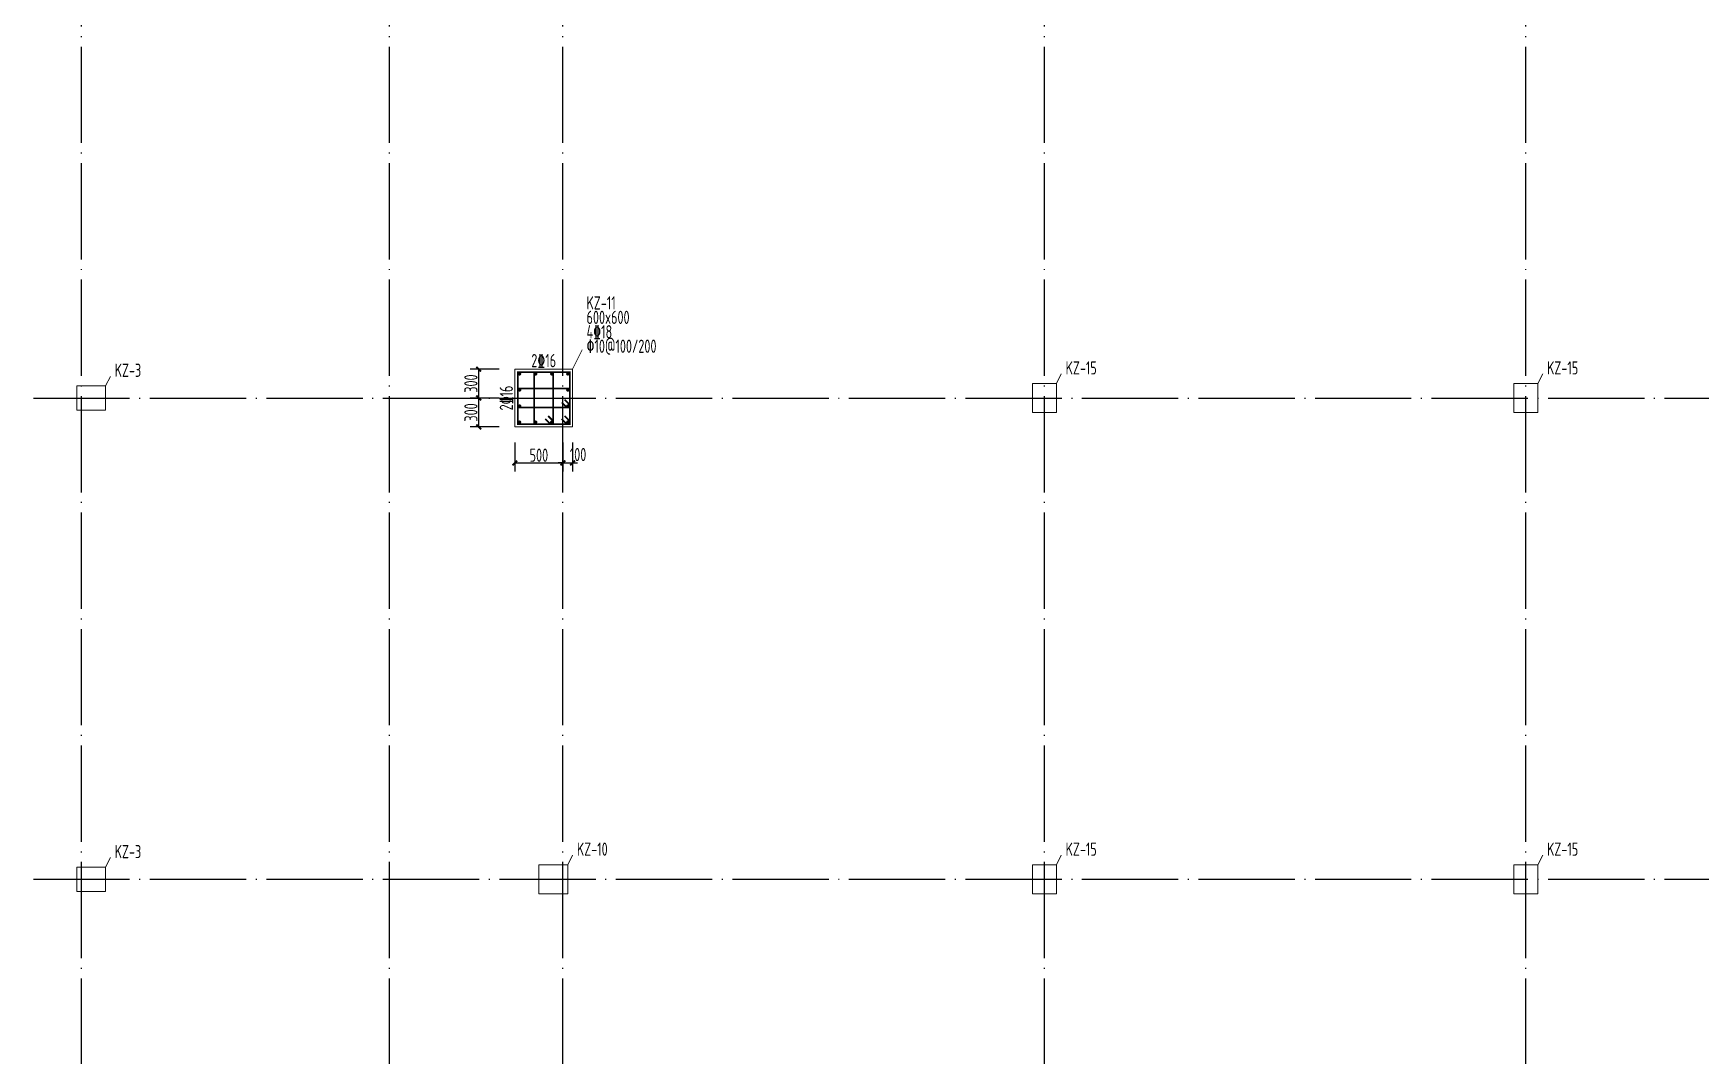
# Model space of a CAD drawing. Extents: x -2331248 to -1198620, y -977263 to -545844.
# Drawn here: x -1811800 to -1777170, y -644822 to -623580 of the extents above; entities that cross this region are included whole.
import ezdxf
from ezdxf.enums import TextEntityAlignment as Align

# ---------------------------------------------------------------- set-up
doc = ezdxf.new("R2010")
doc.units = 0
doc.header["$LTSCALE"] = 1000
doc.header["$MEASUREMENT"] = 0
doc.linetypes.add('DOTE', pattern=[2.42, 2, -0.2, 0.02, -0.2])
doc.linetypes.add('线型5', pattern=[3050, 2400, -300, 50, -300])
doc.layers.get('0').update_dxf_attribs({"linetype": 'CONTINUOUS'})
doc.layers.get('DEFPOINTS').update_dxf_attribs({"linetype": 'CONTINUOUS'})
doc.layers.add('DOTE', color=1, linetype='DOTE')
for name, color, linetype, lineweight in [('S_Cl', 2, 'CONTINUOUS', 9), ('S_ColumDimSect', 84, '线型5', 18), ('S_ColumFocus', 2, 'CONTINUOUS', 18), ('S_ColumLocal', 7, 'CONTINUOUS', 18), ('S_PColumHoopBar', 14, 'CONTINUOUS', 35), ('S_PColumMainBar', 14, 'CONTINUOUS', 25)]:
    doc.layers.add(name, color=color, linetype=linetype, lineweight=lineweight)
doc.styles.add('PkpmHz', font='Pkpmeng', dxfattribs={"width": 0.7, "bigfont": 'hztxt'})
doc.styles.add('TSSD_REIN', font='Tssdeng.shx', dxfattribs={"width": 0.7, "bigfont": 'hztxt.shx'})
doc.dimstyles.new('Pkpm_0.0100_2.00', dxfattribs={"dimtxt": 200, "dimasz": 100, "dimexe": 180, "dimexo": 0.0625, "dimgap": 25, "dimtad": 1, "dimdec": 0, "dimlfac": 0.5, "dimrnd": 5, "dimzin": 0, "dimdsep": 46, "dimtxsty": 'PkpmHz', "dimblk1": 'ARCHTICK', "dimblk2": 'ARCHTICK', "dimsah": 1, "dimcen": 0.09, "dimadec": 0, "dimazin": 0, "dimtfac": 1, "dimtdec": 0, "dimtmove": 2, "dimatfit": 1, "dimldrblk": 'ARCHTICK', "dimfxl": 1, "dimtolj": 1, "dimtzin": 0, "dimarcsym": 0})

# ---------------------------------------------------------------- blocks, each defined once
blk = doc.blocks.new('_ARCHTICK')
at = {"color": 0, "linetype": 'ByBlock', "const_width": 0.4}
blk.add_lwpolyline([(-0.5, -0.5), (0.5, 0.5)], dxfattribs=at)
blk = doc.blocks.new('*D820')
at = {"layer": 'DEFPOINTS', "color": 0}
for p in [(-1802550, -631157), (-1801800, -631157), (-1801800, -631757)]:
    blk.add_point(p, dxfattribs=at)
at = {"layer": 'S_ColumDimSect', "color": 0, "lineweight": -2}
for p, q in [((-1802125, -631157), (-1802730, -631157)), ((-1802550, -631757), (-1802550, -631157)), ((-1802125, -631757), (-1802730, -631757))]:
    blk.add_line(p, q, dxfattribs=at)
at = {"layer": 'S_ColumDimSect', "color": 0, "lineweight": -2, "xscale": 100, "yscale": 100, "zscale": 100}
for p, rotation in [((-1802550, -631157), 90), ((-1802550, -631757), 270)]:
    blk.add_blockref('_ARCHTICK', p, dxfattribs=dict(at, rotation=rotation))
at = {"layer": 'S_ColumDimSect', "color": 0, "insert": (-1802712, -631457), "char_height": 275, "attachment_point": 5, "rotation": 90, "style": 'PkpmHz'}
blk.add_mtext('\\A1;300', dxfattribs=at)
blk = doc.blocks.new('*D821')
at = {"layer": 'DEFPOINTS', "color": 0}
for p in [(-1802550, -630557), (-1801800, -630557), (-1801800, -631157)]:
    blk.add_point(p, dxfattribs=at)
at = {"layer": 'S_ColumDimSect', "color": 0, "lineweight": -2}
for p, q in [((-1802125, -630557), (-1802730, -630557)), ((-1802550, -631157), (-1802550, -630557)), ((-1802125, -631157), (-1802730, -631157))]:
    blk.add_line(p, q, dxfattribs=at)
at = {"layer": 'S_ColumDimSect', "color": 0, "lineweight": -2, "xscale": 100, "yscale": 100, "zscale": 100}
for p, rotation in [((-1802550, -630557), 90), ((-1802550, -631157), 270)]:
    blk.add_blockref('_ARCHTICK', p, dxfattribs=dict(at, rotation=rotation))
at = {"layer": 'S_ColumDimSect', "color": 0, "insert": (-1802712, -630857), "char_height": 275, "attachment_point": 5, "rotation": 90, "style": 'PkpmHz'}
blk.add_mtext('\\A1;300', dxfattribs=at)
blk = doc.blocks.new('*D822')
at = {"layer": 'DEFPOINTS', "color": 0}
for p in [(-1801800, -631757), (-1800800, -631757), (-1800800, -632507)]:
    blk.add_point(p, dxfattribs=at)
at = {"layer": 'S_ColumDimSect', "color": 0, "lineweight": -2}
for p, q in [((-1801800, -632082), (-1801800, -632687)), ((-1800800, -632082), (-1800800, -632687)), ((-1801800, -632507), (-1800800, -632507))]:
    blk.add_line(p, q, dxfattribs=at)
at = {"layer": 'S_ColumDimSect', "color": 0, "lineweight": -2, "xscale": 100, "yscale": 100, "zscale": 100, "rotation": 180}
blk.add_blockref('_ARCHTICK', (-1801800, -632507), dxfattribs=at)
at = {"layer": 'S_ColumDimSect', "color": 0, "lineweight": -2, "xscale": 100, "yscale": 100, "zscale": 100}
blk.add_blockref('_ARCHTICK', (-1800800, -632507), dxfattribs=at)
at = {"layer": 'S_ColumDimSect', "color": 0, "insert": (-1801300, -632345), "char_height": 275, "attachment_point": 5, "style": 'PkpmHz'}
blk.add_mtext('\\A1;500', dxfattribs=at)
blk = doc.blocks.new('*D823')
at = {"layer": 'DEFPOINTS', "color": 0}
for p in [(-1800800, -631757), (-1800600, -631757), (-1800600, -632507)]:
    blk.add_point(p, dxfattribs=at)
at = {"layer": 'S_ColumDimSect', "color": 0, "lineweight": -2}
for p, q in [((-1800800, -632082), (-1800800, -632687)), ((-1800600, -632082), (-1800600, -632687)), ((-1800800, -632507), (-1800900, -632507)), ((-1800800, -632507), (-1800600, -632507)), ((-1800600, -632507), (-1800500, -632507))]:
    blk.add_line(p, q, dxfattribs=at)
at = {"layer": 'S_ColumDimSect', "color": 0, "lineweight": -2, "xscale": 100, "yscale": 100, "zscale": 100}
blk.add_blockref('_ARCHTICK', (-1800800, -632507), dxfattribs=at)
at = {"layer": 'S_ColumDimSect', "color": 0, "lineweight": -2, "xscale": 100, "yscale": 100, "zscale": 100, "rotation": 180}
blk.add_blockref('_ARCHTICK', (-1800600, -632507), dxfattribs=at)
at = {"layer": 'S_ColumDimSect', "color": 0, "insert": (-1800487, -632332), "char_height": 275, "attachment_point": 5, "style": 'PkpmHz'}
blk.add_mtext('\\A1;100', dxfattribs=at)

msp = doc.modelspace()

# ---------------------------------------------------------------- linework, layer by layer
at = {"layer": 'DOTE'}
for p, q in [((-1810800, -662157.2), (-1810800, -610157.2)), ((-1804400, -662157.2), (-1804400, -610157.2)), ((-1800800, -662157.2), (-1800800, -610157.2)), ((-1790800, -662157.2), (-1790800, -610157.2)), ((-1780800, -662157.2), (-1780800, -610157.2)), ((-1811800, -631157.2), (-1749800, -631157.2)), ((-1811800, -641157.2), (-1749800, -641157.2))]:
    msp.add_line(p, q, dxfattribs=at)
at = {"layer": 'S_Cl', "ltscale": 1}
for points in [[(-1800600, -631757.2), (-1800600, -630557.2), (-1801800, -630557.2), (-1801800, -631757.2)], [(-1810300, -631407.2), (-1810300, -630907.2), (-1810900, -630907.2), (-1810900, -631407.2)], [(-1790550, -631457.2), (-1790550, -630857.2), (-1791050, -630857.2), (-1791050, -631457.2)], [(-1780550, -631457.2), (-1780550, -630857.2), (-1781050, -630857.2), (-1781050, -631457.2)], [(-1810300, -641407.2), (-1810300, -640907.2), (-1810900, -640907.2), (-1810900, -641407.2)], [(-1800700, -641457.2), (-1800700, -640857.2), (-1801300, -640857.2), (-1801300, -641457.2)], [(-1790550, -641457.2), (-1790550, -640857.2), (-1791050, -640857.2), (-1791050, -641457.2)], [(-1780550, -641457.2), (-1780550, -640857.2), (-1781050, -640857.2), (-1781050, -641457.2)]]:
    msp.add_lwpolyline(points, close=True, dxfattribs=at)
at = {"layer": 'S_ColumFocus'}
for p, q in [((-1800600, -630557.2), (-1800400, -630157.2)), ((-1810300, -630907.2), (-1810200, -630707.2)), ((-1790550, -630857.2), (-1790450, -630657.2)), ((-1780550, -630857.2), (-1780450, -630657.2)), ((-1810300, -640907.2), (-1810200, -640707.2)), ((-1800700, -640857.2), (-1800600, -640657.2)), ((-1790550, -640857.2), (-1790450, -640657.2)), ((-1780550, -640857.2), (-1780450, -640657.2))]:
    msp.add_line(p, q, dxfattribs=at)
at = {"layer": 'S_PColumHoopBar', "ltscale": 2, "const_width": 35}
for points in [[(-1800826.1, -631591.1), (-1800720, -631697.2), (-1800660, -631697.2), (-1800660, -631637.2), (-1800660, -631697.2), (-1800660, -630617.2), (-1801740, -630617.2), (-1801740, -631697.2), (-1800720, -631697.2), (-1800660, -631697.2), (-1800660, -631637.2), (-1800766.1, -631531.1)], [(-1801167.4, -631591.1), (-1801061.3, -631697.2), (-1801001.3, -631697.2), (-1801001.3, -631637.2), (-1801001.3, -631697.2), (-1801001.3, -630617.2), (-1801398.7, -630617.2), (-1801398.7, -631697.2), (-1801061.3, -631697.2), (-1801001.3, -631697.2), (-1801001.3, -631637.2), (-1801107.4, -631531.1)], [(-1800826.1, -631249.8), (-1800720, -631355.9), (-1800660, -631355.9), (-1800660, -631295.9), (-1800660, -631355.9), (-1800660, -630958.5), (-1801740, -630958.5), (-1801740, -631355.9), (-1800720, -631355.9), (-1800660, -631355.9), (-1800660, -631295.9), (-1800766.1, -631189.8)]]:
    msp.add_lwpolyline(points, dxfattribs=at)
at = {"layer": 'S_PColumMainBar', "ltscale": 2, "const_width": 35}
for points in [[(-1801683.5, -630656.2, 1), (-1801718.5, -630656.2, 1)], [(-1801349.5, -630656.2, 1), (-1801384.5, -630656.2, 1)], [(-1801015.5, -630656.2, 1), (-1801050.5, -630656.2, 1)], [(-1800681.5, -630656.2, 1), (-1800716.5, -630656.2, 1)], [(-1801683.5, -630990.2, 1), (-1801718.5, -630990.2, 1)], [(-1801683.5, -631324.2, 1), (-1801718.5, -631324.2, 1)], [(-1800681.5, -630990.2, 1), (-1800716.5, -630990.2, 1)], [(-1800681.5, -631324.2, 1), (-1800716.5, -631324.2, 1)], [(-1801683.5, -631658.2, 1), (-1801718.5, -631658.2, 1)], [(-1801349.5, -631658.2, 1), (-1801384.5, -631658.2, 1)], [(-1801015.5, -631658.2, 1), (-1801050.5, -631658.2, 1)], [(-1800681.5, -631658.2, 1), (-1800716.5, -631658.2, 1)]]:
    msp.add_lwpolyline(points, format="xyb", close=True, dxfattribs=at)

# ---------------------------------------------------------------- texts
at = {"layer": 'S_ColumFocus', "style": 'TSSD_REIN', "width": 0.7}
for s, p in [('KZ-11', (-1800310.6, -629318.4)), ('600x600', (-1800310.6, -629618.4)), ('4%%13218', (-1800310.6, -629918.4)), ('%%13010@100/200', (-1800310.6, -630218.4)), ('KZ-3', (-1810110.6, -630718.4)), ('KZ-15', (-1790360.6, -630668.4)), ('KZ-15', (-1780360.6, -630668.4)), ('KZ-3', (-1810110.6, -640718.4)), ('KZ-10', (-1800510.6, -640668.4)), ('KZ-15', (-1790360.6, -640668.4)), ('KZ-15', (-1780360.6, -640668.4))]:
    msp.add_text(s, height=275, dxfattribs=at).set_placement(p)
at = {"layer": 'S_ColumLocal', "style": 'TSSD_REIN', "width": 0.7}
for rotation, p in [(0, (-1801200, -630518.4)), (90, (-1801838.8, -631157.2))]:
    msp.add_text('2%%13216', height=275, rotation=rotation, dxfattribs=at).set_placement(p, align=Align.CENTER)

# ---------------------------------------------------------------- dimensions: what is measured, and where the dimension line sits
at = {"layer": 'S_ColumDimSect'}
for p1, p2, distance, picture, middle in [((-1801800, -631157.2), (-1801800, -630557.2), 750, '*D821', (-1802712.5, -630857.2)), ((-1801800, -631757.2), (-1801800, -631157.2), 750, '*D820', (-1802712.5, -631457.2)), ((-1801800, -631757.2), (-1800800, -631757.2), -750, '*D822', (-1801300, -632344.7))]:
    dim = msp.add_aligned_dim(p1=p1, p2=p2, distance=distance, dimstyle='Pkpm_0.0100_2.00', override={"dimtxt": 275, "dimexo": 325}, dxfattribs=at)
    dim.commit()
    dim.dimension.update_dxf_attribs({"geometry": picture, "text_midpoint": middle})
dim = msp.add_linear_dim(base=(-1800600, -632507.2), p1=(-1800800, -631757.2), p2=(-1800600, -631757.2), angle=0, dimstyle='Pkpm_0.0100_2.00', override={"dimtxt": 275, "dimexo": 325}, dxfattribs=at)
dim.commit()
dim.dimension.update_dxf_attribs({"geometry": '*D823', "text_midpoint": (-1800487.5, -632332.2), "dimtype": 161})

doc.saveas('drawing.dxf')
